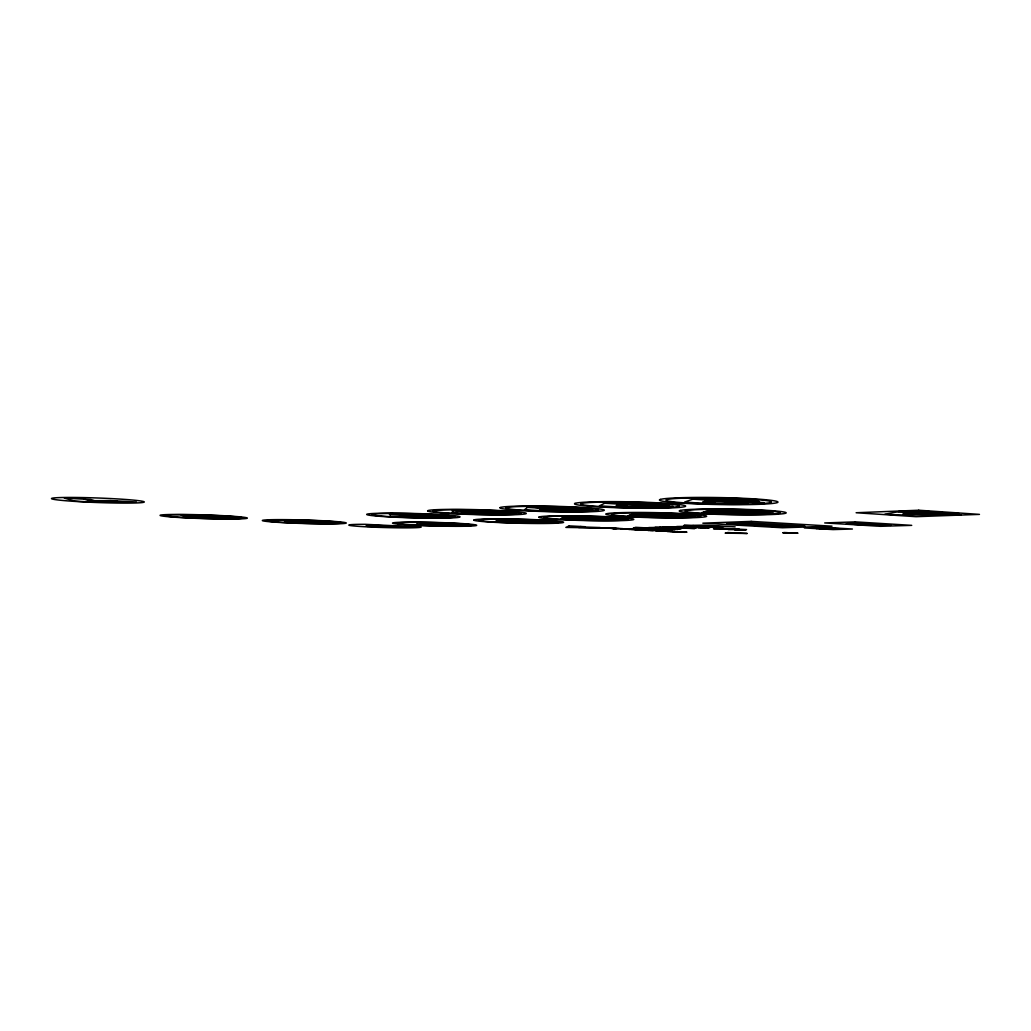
<?xml version="1.0" encoding="UTF-8"?>
<svg xmlns="http://www.w3.org/2000/svg" width="1031" height="1031" viewBox="0 0 1031 1031"><rect width="100%" height="100%" fill="white"/><g stroke="black" fill="none" stroke-linecap="round" stroke-linejoin="round"><path stroke-width="1.5" d="M430.339 523.387L430.069 524.457L451.978 524.508M456.488 513.103L457.635 510.951M467.03 511.479L466.18 512.832L490.253 512.807M509.907 520.603L530.707 521.725M542.035 508.244L539.909 509.726L565.903 509.675L584.693 510.796L543.35 510.861L524.495 509.752L527.511 507.381L546.842 508.541L545.077 509.714M619.747 504.159L619.012 504.494L663.758 506.93L618.871 507.046L599.411 505.847L604.733 503.218L624.709 504.481L623.961 504.803M621.757 505.783L622.479 505.461M580.891 526.493L578.623 527.46L600.094 527.524M708.245 500.19L707.137 500.55L733.479 501.878M915.528 512.111L914.897 512.317L923.003 512.227L916.933 512.059M649.569 528.529L648.293 528.903L661.567 529.315L654.131 528.916L659.982 528.942L657.494 528.8M722.048 526.97L683.953 525.501L704.341 525.127L735.155 526.88M675.034 528.632L669.57 528.491L681.465 528.529L648.563 527.653L658.809 527.292L666.413 527.704L663.655 528.465L680.009 528.903M691.711 525.939L693.296 525.526M693.309 527.086L691.749 527.485L710.101 527.537L687.2 526.261L676.504 526.635L702.511 527.112M694.469 528.478L696.028 528.091L662.791 527.202L673.269 526.828L680.898 527.253L677.96 528.04L694.469 528.478L683.965 528.052L689.984 528.078L686.968 528.065M704.521 526.648L718.104 526.416M285.806 520.307L291.825 520.333L283.834 520.307L301.683 521.957L329.843 522.807L286.605 522.137L283.976 520.513M710.423 525.978L712.988 526.132M721.468 527.112L723.208 526.712L683.953 525.501M728.273 529.534L739.175 529.187M750.272 525.101L781.833 524.74M537.435 507.355L542.28 507.471M744.717 529.973L746.534 529.599L724.303 528.349L713.465 528.71L744.717 529.973L734.343 529.547L741.676 529.96M740.206 533.091L733.84 533.182L737.874 532.963M456.05 510.139L452.3 510.384L462.236 510.384L454.787 510.358L457.261 510.319M657.765 530.875L660.703 530.823M819.684 528.658L831.875 529.096L815.985 528.439L820.624 527.64L835.471 528.503M911.352 512.652L902.821 514.121L932.913 514.108M826.888 528.272L839.157 528.723L831.231 528.787M609.373 502.561L610.133 502.445M698.438 498.424L699.379 498.308L692.884 498.759L705.565 498.72L696.118 498.72L699.418 498.656M567.978 516.441L563.97 516.647L573.803 516.66L566.457 516.634L568.957 516.595M637.88 513.206L638.601 513.116M714.792 509.726L715.643 509.636L709.728 509.984L721.172 509.984L712.653 509.958L715.643 509.907M205.285 515.564L211.651 515.771L204.215 515.68L208.185 515.796L205.272 515.59M904.857 511.17L905.978 511.08L898.852 511.428L911.249 511.44L902.073 511.415L905.411 511.363M192.166 515.719L202.914 515.603M193.983 515.809L205.079 515.461L198.364 515.358L202.733 515.59M400.737 514.469L401.639 514.417L396.497 514.198L403.752 514.301L398.597 514.237L399.964 514.366M293.977 520.835L299.402 520.719C296.851 520.681 314.236 521.518 305.086 521.003M411.073 514.198L410.235 514.25L422.53 514.649L414.204 514.559L417.503 514.753M475.716 510.603L474.763 510.654L480.794 510.719L470.432 510.551L477.521 510.886L472.842 510.654L474.337 510.513M295.678 520.926L321.943 521.854L311.104 521.583M412.593 514.289L413.47 514.237M477.289 510.693L478.281 510.629M412.941 514.469L406.15 514.16L418.483 514.675L417.723 514.675M304.841 520.745L298.59 520.436L309.287 520.707M552.165 507.265L551.082 507.329L564.704 507.78M553.776 507.368L554.897 507.304M414.166 515.216L418.908 515.371M307.496 521.248L303.191 521.132L305.318 521.196M633.098 503.424L628.871 503.399M306.838 521.377L311.13 521.506M783.032 532.769L786.202 532.808M419.063 515.371L410.325 514.907L412.696 514.997M483.384 511.892L478.229 511.711L483.913 511.621L481.361 511.75L483.23 511.879M505.499 512.123L499.339 511.93M205.981 516.17L200.027 515.938L206.29 516.119M582.94 508.914L576.458 508.708M654.453 505.525L655.484 505.474L653.087 505.409L658.719 505.525L648.551 505.435L654.891 505.267M488.462 512.085L485.962 512.033L495.834 512.291L482.985 511.982L488.668 511.892M423.896 515.564L421.537 515.513L430.868 515.758L418.754 515.474L423.947 515.384M568.261 509.108L565.607 509.056L572.347 509.108L558.75 508.786L568.661 508.889M723.002 500.267L715.553 499.983L725.631 500.112M759.332 502.664L756.161 502.6L764.113 502.664L752.553 502.548L760.131 502.393M518.245 519.895L517.356 519.933L527.021 520.243M519.65 519.972L520.591 519.933M589.371 516.918L585.879 516.931L591.768 516.995L587.606 516.737M657.894 513.67L656.773 513.722L660.111 513.915M736.005 510.216L734.742 510.268L741.495 510.345L738.364 510.216M588.314 517.15L581.716 516.827L587.786 516.84M737.526 510.306L738.84 510.255M521.402 520.642L515.01 520.487L522.498 520.603L516.647 520.526L518.889 520.616M478.964 511.569L472.546 511.337L480.742 511.453L475.265 511.312L479.57 511.505M554.794 508.335L548.067 508.09L556.817 508.206M414.746 515.088L408.547 514.843L416.318 514.985L412.735 514.778M320.963 521.48L311.852 521.132L322.767 521.39L321.066 521.299M765.608 512.355L766.896 512.304L763.816 512.136L767.657 512.085L761.716 512.072L765.814 512.046M731.984 499.777L724.703 499.481L735.812 499.571M531.751 520.642L526.712 520.539L532.022 520.475M746.032 511.827L743.312 511.763L760.169 512.446L751.509 512.291M671.8 515.345L669.248 515.294L675.833 515.345L662.778 515.036M601.034 518.425L598.611 518.374L604.772 518.438L592.425 518.142M785.467 532.834L797.994 533.182L783.56 532.627L787.4 532.64M745.361 501.852L738.209 501.569L749.163 501.659M736.714 511.26L730.025 511.015L739.111 511.144M588.933 517.755L582.824 517.51L589.796 517.704M676.684 514.881L668.784 514.521M750.568 512.188L740.039 511.711L746.882 511.608M763.597 513.013L758.79 512.832M533.671 521.428L520.088 520.81L523.696 521.003M691.079 516.492L688.373 516.428L695.074 516.505L685.319 516.389L691.595 516.299M619.786 519.495L617.234 519.431L623.51 519.508L614.36 519.392L620.108 519.315M629.632 503.94L635.779 504.107L626.371 503.94L634.013 504.211L628.42 504.017L631.14 504.133M744.872 510.886L738.338 510.641M685.602 516.235L678.785 515.99L688.553 516.119L686.801 516.003M614.515 519.25L607.994 519.018M551.856 522.421L545.644 522.202M940.775 512.639L937.926 512.587L948.855 512.871L947.102 512.755M625.044 529.148L630.173 529.096L627.75 529.187L628.562 529.251M629.348 529.277L628.098 529.315M551.031 508.051L555.709 508.27M552.564 508.231L549.935 508.154L555.271 508.309M656.657 504.649L658.216 504.636M658.113 504.842L655.355 504.752L660.987 504.919L653.37 504.649L662.791 504.816L659.002 504.662M577.953 508.902L575.337 508.811L580.659 508.966L573.468 508.747L582.244 508.876M500.873 512.098L498.385 512.02L503.437 512.175L496.53 511.93L504.816 512.085M678.926 515.848L672.779 515.629L681.994 515.719M944.95 513.026L934.447 512.536L942.179 512.42M950.182 514.379L947.218 514.314L954.848 514.392L943.79 514.263L951.42 514.16M411.137 514.843L412.336 514.843M433.871 515.436L435.069 515.436M435.391 515.59C426.924 515.32 449.426 516.08 438.781 515.655M925.464 512.742L918.711 512.497L928.3 512.626M938.558 513.696L930.516 513.296M662.585 530.823L659.44 530.901L662.147 531.042M432.775 515.951L434.476 516.054L430.43 515.912L437.144 516.106L432.053 515.848M303.797 521.067L304.828 521.055M935.065 512.368L928.493 512.111L939.138 512.214M957.348 514.959L952.605 514.83M489.893 511.505L498.231 511.685L485.279 511.363L490.563 511.647M655.948 514.366L661.477 514.521L652.971 514.366L664.531 514.675L662.753 514.572M657.25 514.533C650.29 514.405 662.907 514.508 658.268 514.649L660.046 514.869M944.409 514.108L934.911 513.477M637.326 529.689L631.397 529.393M585.582 517.523C589.732 517.858 578.185 517.317 589.384 517.742M680.318 514.997L690.615 515.474L686.942 515.487M681.594 515.165L679.107 515.088L684.184 515.229L677.328 514.997L685.847 515.152M517.523 520.475L521.235 520.616M539.393 521.042L540.605 521.029M540.721 521.183L538.478 521.106L548.917 521.441L544.007 521.248L547.139 521.39L544.226 521.402L545.347 521.493M625.894 529.045L620.572 528.877L626.68 529.019M648.061 530.269L644.22 530.14M653.564 530.565L649.749 530.437M642.416 529.973L637.274 529.792L644.903 529.895L643.421 529.805M675.614 531.738L669.183 531.468M309.648 521.003L313.347 520.913L306.039 520.823L309.854 520.926M667.431 531.313L662.366 531.133L664.918 531.21M791.28 533.22L782.993 532.795M323.579 522.214L320.551 522.06L327.794 522.15L323.515 522.034L324.314 522.163M791.305 533.091L792.878 533.156L790.03 533.117M517.021 519.817L515.552 519.908L517.175 520.139M623.008 528.864L624.167 528.864M624.142 528.98L622.105 528.903L629.219 529.277M678.566 531.828L686.955 532.176L676.13 531.841L683.063 531.957M679.609 531.944L677.586 531.88L683.94 532.099M183.402 515.268L189.304 515.165L181.276 515.152L201.393 516.943L230.738 517.833L186.559 517.162L181.624 515.371M735.296 510.126L732.513 510.281L737.152 510.538L730.051 510.216L735.915 510.126M117.07 500.937L90.522 501.066L84.31 499.172M614.038 506.749L658.938 506.633M538.659 510.577L580.028 510.513M461.089 513.361L499.442 513.322M426.022 516.222L403.714 516.222L403.611 514.997M217.502 517.162L198.094 517.162L195.181 516.054M317.471 522.189L298.114 522.15L296.632 521.145M854.068 524.289L874.997 524.328M397.605 526.467L378.39 526.403L377.977 525.475M824.529 528.671L839.157 528.723M658.371 528.555L633.279 528.091L635.689 527.318L673.282 529.367L657.056 528.929M721.932 498.849L718.207 499.017L723.375 499.352L715.45 498.991L722.628 498.875M473.525 510.371L478.139 510.513M230.429 516.905L233.212 516.905L228.908 516.853L231.795 516.995L230.789 516.969M223.933 516.969L225.389 517.059L220.454 517.021L223.701 517.188M516.338 519.701L520.513 519.83M638.524 503.682L639.504 503.669L636.681 503.386L644.723 503.631L634.426 503.54L637.918 503.656M573.404 509.559C568.635 509.005 576.071 509.275 579.022 509.507M482.508 511.118C477.379 510.59 484.854 510.861 487.74 511.08L478.809 510.989L482.224 511.196M664.067 514.185C659.337 513.747 667.005 513.876 669.712 514.147L660.381 514.057L663.526 514.16M592.993 517.356L598.199 517.33L589.474 517.24L592.606 517.433M432.376 516.131L433.11 516.131L428.909 516.015L432.157 516.196M524.276 520.333L526.454 520.268L521.789 520.178M223.727 517.124L221.536 516.931L223.547 516.892M640.303 529.895L642.468 529.844M665.356 531.236C662.443 530.991 665.73 530.939 668.114 531.171M203.326 515.951L202.295 515.951L206.484 516.119M224.371 516.492L221.034 516.454L227.825 517.111M632.905 503.412L625.495 503.076L637.3 503.192L633.55 502.909M735.167 509.984L737.152 510.152M552.526 507.188L549.008 507.342L553.84 507.587L546.507 507.213L553.131 507.213M658.332 513.593L654.711 513.696L659.209 513.954M587.232 516.815L583.946 516.905L588.134 517.137M412.761 514.469L408.392 514.224L412.413 514.185M304.673 520.745L300.614 520.539L304.042 520.513M328.605 521.776L331.66 521.905L330.281 521.828M660.343 530.746L655.871 530.81L664.557 530.965L662.134 530.888M661.271 531.055L657.765 530.888M950.737 513.038L945.208 513.193L952.605 513.412C942.231 512.665 960.866 513.58 951.252 513.167M613.471 518.335L616.358 518.67L608.677 518.116L618.561 518.58L605.893 518.103L609.321 518.374M725.089 510.397L720.102 510.306L723.285 510.487M647.932 513.825L643.241 513.734L646.321 513.902M577.76 517.021L573.339 516.931L576.316 517.085M518.361 520.101L519.779 520.139L513.425 519.843L529.083 520.307L527.408 520.217M616.267 528.465L612.375 528.375L614.953 528.503M506.698 512.497L507.819 512.536L502.728 512.317L507.948 512.343L506.44 512.239M441.062 515.951L444 515.887L437.234 515.758L442.131 515.99L439.206 515.835L440.456 515.925M545.927 521.518L546.946 521.544L536.816 521.029L544.368 521.17L541.095 520.977M229.887 516.75L231.369 516.84L224.578 516.428M224.268 517.214L234.488 517.446L226.588 517.33M330.925 522.021L331.879 522.047L323.45 521.647L333.4 521.982L329.173 521.918L330.371 522.008M683.63 532.035L682.612 532.009M765.492 511.956L764.177 511.917M736.173 509.997L739.047 510.126M660.639 513.593L652.365 513.618L663.075 513.786L660.085 513.67M613.986 528.542L610.584 528.323L617.234 528.426M229.294 516.776L227.052 516.776L230.158 517.008M294.351 520.732L290.355 520.5L296.76 520.591M329.649 521.854L321.827 521.544L328.721 521.712M722.203 498.695L723.324 498.888M632.673 502.999L628.059 503.115L629.361 503.296M721.945 510.551L717.847 510.229L726.43 510.345M539.6 507.613L535.141 507.291L543.414 507.407M645.135 513.954L641.166 513.696L649.13 513.773M609.978 518.116L613.922 518.258M575.246 517.137L571.29 516.866L578.829 516.969M507.652 520.114L503.772 519.869L510.848 519.972M706.531 499.416L701.931 499.043L711.454 499.159M229.887 516.686L223.74 516.686M324.146 521.957C318.631 521.763 326.35 522.408 324.507 521.97M203.519 515.887L207.128 516.08M616.242 503.412L618.896 503.399L613.149 503.064L621.951 503.231L615.455 503.205L616.254 503.296M624.696 528.813L627.621 528.98M765.737 512.175C778.457 512.355 750.594 511.17 762.992 511.904L755.762 511.685L764.86 511.814M552.887 507.084L575.491 508.438L561.792 508.103M658.809 513.502L659.737 513.541M686.917 515.371L683.179 515.358L688.644 515.397L685.293 515.242M587.451 517.446L590.827 517.665M435.494 515.358L439.038 515.577M524.753 520.964L536.017 521.325L534.342 521.235M929.408 511.544L920.387 511.672L932.527 511.814L925.348 511.737L928.622 511.956M955.015 513.696L959.371 513.67L950.891 513.567L956.033 513.812L953.018 513.644L955.363 513.554M583.585 509.108L585.376 509.146L583.842 509.043M523.967 520.397L520.926 520.217M723.285 498.733L725.205 499.004L720.656 499.043L728.157 499.107L724.355 498.785M755.362 501.156L750.89 501.221L757.411 501.195L753.532 500.989M755.298 501.311C769.397 501.491 738.376 500.112 752.218 500.989L744.163 500.731L754.28 500.86M583.752 509.237L581.948 509.185L585.067 509.366L579.77 509.134L587.451 509.211L581.78 508.966M684.21 532.06C687.793 532.215 680.37 532.06 683.489 532.202M573.004 509.636L569.576 509.417L586.124 509.945L576.097 509.817M615.339 518.4C619.631 518.593 610.777 518.425 614.682 518.606M637.88 504.61L635.921 504.468L639.181 504.288L632.325 504.43L651.824 505.087L637.364 504.739M506.053 512.471L504.726 512.381L509.92 512.433L504.481 512.175M296.039 520.642L292.211 520.526L295.072 520.694M334.018 522.459L326.273 522.356L336.892 522.601L332.472 522.665M588.495 516.763L589.371 516.815M591.562 518.09L601.473 518.245M304.583 520.526L302.238 520.565L310.95 520.861L309.029 520.797L309.712 520.861M632.48 529.225L633.975 529.303L628.846 529.354L630.341 529.431M635.341 529.38L636.836 529.457L630.74 529.418M638.202 529.534L643.035 529.818M645.999 529.947L647.481 530.024L642.339 530.076L643.821 530.153M648.95 530.102L650.445 530.192L644.89 530.114M651.528 530.243L653.01 530.321L647.868 530.372L649.337 530.45M654.479 530.398L655.948 530.488L650.406 530.411M668.5 531.158L669.944 531.236L665.717 531.133L667.534 531.184M671.026 531.287L672.47 531.365L667.328 531.403L668.784 531.481M673.797 531.442L675.253 531.519L669.854 531.455M676.581 531.584L678.024 531.661L672.637 531.596M553.866 507.123L554.846 507.175M705.397 527.924L697.845 527.498L703.967 527.524L701.441 527.382M543.079 521.712L544.729 521.802L539.458 521.866L541.12 521.957M548.054 521.982L541.507 521.944M552.577 522.227L554.227 522.317L542.242 522.021M508.605 520.075L505.731 519.933L509.894 520.011M597.168 517.691L595.428 517.588L601.228 517.51L599.488 517.407M610.777 518.773L602.143 518.683L617.157 519.147L615.443 519.044M592.941 518.052L588.044 517.884L593.779 517.807L591.085 517.923L592.052 518M563.583 517.291L604.205 519.598M562.9 517.665L597.052 519.585M561.998 518.142L587.541 519.585M718.929 526.97L710.733 526.673L718.349 527.099M700.9 527.511L708.452 527.936M629.335 515.332L651.218 516.621M927.475 513.167L923.724 512.91L931.367 512.794L927.41 512.948L929.215 513.09M671.039 514.237L672.818 514.34L666.503 514.43L668.281 514.546M677.87 514.637L679.661 514.753L669.596 514.482M672.444 515.152L660.691 514.843M540.734 507.548L537.422 507.368M663.41 514.933L661.528 514.804M632.106 514.276L671.658 516.621M630.714 514.804L661.412 516.621M705.668 511.492L737.165 513.451M703.722 512.072L726.172 513.451M748.338 510.732L739.562 510.577M761.497 512.523L763.301 512.639L756.445 512.742L758.236 512.858M766.896 512.871L759.705 512.794M737.268 511.234L733.26 510.989L737.809 511.208M707.64 510.899L723.582 511.904M732.603 512.459L748.235 513.438M736.186 500.782L738.222 500.924L726.752 500.808L742.101 501.182L734.278 501.13M709.985 499.236L704.482 499.159L707.988 499.339M723.62 500.228L719.135 499.932L724.213 500.19M917.358 511.853L919.111 511.969L909.213 512.175L910.966 512.291M934.047 512.987L935.774 513.103L928.132 513.206L929.872 513.322M937.359 513.206L939.099 513.322L931.586 513.258M948.443 513.954L939.383 513.799M956.111 514.482L957.812 514.598L950.182 514.701L951.884 514.804M959.513 514.714L961.214 514.83L953.598 514.753M926.122 512.716L922.294 512.459L926.779 512.691M639.929 529.831L634.258 529.547M598.341 517.639L607.865 517.884L597.606 517.665M397.219 523.194L397.219 523.271A37.4 1.598 1.5 0 0 452.003 526.081L453.576 526.081A37.4 1.598 1.5 0 0 453.537 523.336A37.4 1.598 1.5 0 0 397.219 523.194M417.181 522.704L417.052 524.431L464.801 525.179L434.489 524.251L434.695 523.619L417.181 522.704M474.324 511.376L476.825 511.479L474.324 511.376M623.368 503.502L629.606 503.682L616.448 503.644L625.16 503.399L623.368 503.502M713.723 499.648L705.114 499.623L719.342 499.648L713.723 499.648M649.285 514.044L655.974 514.16L644.04 514.095L649.285 514.044M420.828 527.06L420.816 527.112A35.93 1.456 1.6 0 1 367.268 526.867A35.93 1.456 1.6 0 1 365.219 524.315L420.828 527.06M427.685 510.822L427.646 510.938A49.359 2.474 1.5 0 0 498.785 514.933L500.886 514.933A49.359 2.474 1.5 0 0 502.935 510.719A49.359 2.474 1.5 0 0 427.685 510.822M728.414 510.745L720.643 510.706L733.492 510.757L728.414 510.745M433.175 510.976L433.136 511.08A43.869 2.191 1.5 0 0 496.414 514.649L498.282 514.637A43.869 2.191 1.5 0 0 500.087 510.899A43.869 2.191 1.5 0 0 433.175 510.976M452.905 510.68L451.887 512.845L504.004 513.58L471.154 512.562L471.708 511.75L452.905 510.68M459.981 510.564L467.713 510.719L459.981 510.564M907.151 511.685L916.211 511.801L907.151 511.685M474.002 519.972L473.899 520.062A44.887 2.049 1.4 0 0 537.667 523.503L539.6 523.503A44.887 2.049 1.4 0 0 543.273 520.062A44.887 2.049 1.4 0 0 474.002 519.972M478.977 520.114L478.887 520.191A39.887 1.817 1.4 0 0 535.605 523.245L537.331 523.258A39.887 1.817 1.4 0 0 540.579 520.204A39.887 1.817 1.4 0 0 478.977 520.114M497.277 519.92L495.357 521.673L543.028 522.395L497.277 519.92M500.177 507.561L500.022 507.69A52.181 2.758 1.3 0 0 573.159 511.995L575.414 511.995A52.181 2.758 1.3 0 0 581.445 507.381A52.181 2.758 1.3 0 0 500.177 507.561M505.963 507.729L505.821 507.845A46.369 2.449 1.3 0 0 570.878 511.672L572.888 511.672A46.369 2.449 1.3 0 0 578.211 507.574A46.369 2.449 1.3 0 0 505.963 507.729M659.904 505.074L668.14 505.19L659.904 505.074M509.069 521.261L508.528 521.699L517.356 521.712L509.069 521.261M607.659 518.168L609.978 518.271L607.659 518.168M539.123 517.008L538.942 517.111A47.465 2.281 1.3 0 0 604.63 520.81L606.705 520.81A47.465 2.281 1.3 0 0 613.741 517.047A47.465 2.281 1.3 0 0 539.123 517.008M544.381 517.162L544.2 517.253A42.194 2.023 1.3 0 0 602.632 520.539L604.475 520.539A42.194 2.023 1.3 0 0 610.7 517.201A42.194 2.023 1.3 0 0 544.381 517.162M564.266 516.931L560.658 518.851L611.396 519.598L564.266 516.931M574.937 503.437L574.654 503.592A55.61 3.119 1.2 0 0 650.161 508.283L652.61 508.27A55.61 3.119 1.2 0 0 663.268 503.141A55.61 3.119 1.2 0 0 574.937 503.437M431.319 515.397L437.814 515.655L431.319 515.397M581.059 503.618L580.814 503.759A49.424 2.771 1.2 0 0 647.971 507.935L650.149 507.922A49.424 2.771 1.2 0 0 659.582 503.373A49.424 2.771 1.2 0 0 581.059 503.618M482.637 510.938L484.854 511.028L482.637 510.938M569.228 525.874L565.864 527.421L611.486 528.13L583.366 527.279L584.745 526.699L569.228 525.874M617.569 505.151L616.138 505.796L627.389 505.77L617.569 505.151M497.316 512.536L499.494 512.613L497.316 512.536M183.518 515.023L185.116 515.113L183.518 515.023M606.357 513.85L606.06 513.966A50.274 2.539 1.2 0 0 673.63 517.949L675.859 517.949A50.274 2.539 1.2 0 0 686.736 513.812A50.274 2.539 1.2 0 0 606.357 513.85M717.744 500.022L720.566 500.151L717.744 500.022M611.886 514.005L611.615 514.108A44.681 2.255 1.2 0 0 671.709 517.652L673.694 517.652A44.681 2.255 1.2 0 0 683.334 513.992A44.681 2.255 1.2 0 0 611.886 514.005M188.054 515.294L194.614 515.448L188.054 515.294M633.524 513.734L627.982 515.848L681.981 516.621L633.524 513.734M660.33 499.442L659.892 499.597A59.283 3.493 1 0 0 737.281 504.687L739.949 504.687A59.283 3.493 1 0 0 756.393 499.017A59.283 3.493 1 0 0 660.33 499.442M666.799 499.635L666.413 499.777A52.684 3.106 1 0 0 735.245 504.314L737.616 504.301A52.684 3.106 1 0 0 752.192 499.262A52.684 3.106 1 0 0 666.799 499.635M692.845 499.159L684.623 502.071L699.624 503.051L748.39 502.87L692.845 499.159M746.354 500.77L749.163 500.898L746.354 500.77M731.997 511.054L734.523 511.17L731.997 511.054M573.726 509.366L575.994 509.456L573.726 509.366M537.28 521.518L539.252 521.596L537.28 521.518M704.946 501.285L702.794 501.994L715.011 501.942L704.946 501.285M680.228 510.461L679.803 510.59A53.419 2.822 1 0 0 749.137 514.881L751.547 514.881A53.419 2.822 1 0 0 767.051 510.345A53.419 2.822 1 0 0 680.228 510.461M686.053 510.629L685.667 510.745A47.478 2.513 1 0 0 747.333 514.572L749.485 514.572A47.478 2.513 1 0 0 763.224 510.538A47.478 2.513 1 0 0 686.053 510.629M757.733 511.724L760.247 511.84L757.733 511.724M709.65 510.306L701.789 512.639L759.37 513.438L721.52 512.471L725.682 511.312L709.65 510.306M654.93 527.537L660.446 527.679L654.93 527.537M639.014 503.463L641.45 503.566L639.014 503.463M662.611 527.498L659.634 527.485L662.611 527.498M593.315 517.201L595.403 517.278L593.315 517.201M669.287 527.086L674.841 527.241L669.287 527.086M677.083 527.047L674.055 527.034L677.083 527.047M683.115 526.519L688.734 526.673L683.115 526.519M605.957 518.645L608.019 518.722L605.957 518.645M495.344 512.433L502.342 512.665L495.344 512.433M698.464 525.81L704.16 525.965L698.464 525.81M730.476 522.859L726.752 523.748L773.34 526.441L783.057 526.467L760.015 525.127L795.043 526.081L772.631 525.591L787.942 526.48L804.927 526.106L750.349 522.897L730.476 522.859M664.557 514.005L666.748 514.095L664.557 514.005M729.755 499.404L732.294 499.507L729.755 499.404M738.441 523.323L736.534 523.774L756.251 523.812L738.441 523.323M720.115 528.594L725.644 528.748L720.115 528.594M391.007 513.593L389.241 513.979L398.456 513.992L391.007 513.593M676.916 515.577L679.068 515.668L676.916 515.577M743.209 501.491L745.709 501.594L743.209 501.491M727.912 532.563L725.18 533.143L747.204 533.465L727.912 532.563M535.514 521.428L537.834 521.66L533.774 521.544L541.855 521.647L535.514 521.428M742.9 510.59L745.181 510.68L742.9 510.59M392.205 513.838L391.548 513.966L393.803 513.928L392.205 513.838M920.786 512.536L923.299 512.652L920.786 512.536M754.808 512.304L757.063 512.394L754.808 512.304M947.283 513.219L949.77 513.335L947.283 513.219M898.207 511.763L884.985 514.134L897.846 514.972L945.659 514.959L910.502 513.825L915.696 512.948L898.207 511.763M529.857 506.569L527.073 507.046L537.808 507.046L529.857 506.569M851.619 522.897L846.309 523.812L870.138 525.269L877.072 525.282L867.393 524.689L891.016 525.307L851.619 522.897M201.831 515.977L204.009 516.093L201.831 515.977M499.056 519.302L496.826 519.663L505.963 519.688L499.056 519.302M607.955 502.303L604.501 502.857L616.164 502.832L607.955 502.303M530.785 506.878L529.779 507.033L532.486 506.981L530.785 506.878M608.69 502.651L607.465 502.819L610.455 502.767L608.69 502.651M499.932 519.534L499.133 519.65L501.414 519.624L499.932 519.534M933.545 512.059L935.826 512.149L933.545 512.059M636.655 513L633.382 513.438L643.988 513.438L636.655 513M942.94 513.812L945.182 513.902L942.94 513.812M207.244 515.642L209.19 515.719L207.244 515.642M637.235 513.283L636.088 513.412L638.808 513.374L637.235 513.283M417.826 514.508L419.823 514.598L417.826 514.508M208.301 516.119L205.788 516.286L218.121 516.621L208.301 516.119M213.005 515.835L210.466 516.003L221.742 516.273L213.005 515.835M219.771 516.699L216.33 516.737L221.562 516.789L219.771 516.699M235.803 517.51L233.238 517.665L241.125 517.781L235.803 517.51M404.783 514.34L400.144 514.598L410.66 514.662L404.783 514.34M468.809 510.757L463.589 511.041L474.891 511.105L468.809 510.757M544.561 507.445L538.659 507.768L550.825 507.819L544.561 507.445M423.883 514.727L420.455 514.907L432.659 515.204L423.264 514.959L425.7 514.83L423.883 514.727M558.158 508.257L553.866 508.489L560.091 508.373L558.158 508.257M646.205 503.721L641.269 503.991L655.858 504.339L644.71 504.043L648.203 503.85L646.205 503.721M494.442 512.523L493.514 512.575L498.012 512.819L494.442 512.523M727.113 500.177L721.584 500.473L729.162 500.306L727.113 500.177M737.333 499.674L731.714 499.971L747.204 500.344L735.387 500.022L739.382 499.816L737.333 499.674M438.471 516.17L435.056 516.351L443.833 516.467L437.827 516.402L440.263 516.273L438.471 516.17M503.708 512.742L499.867 512.948L509.262 513.064L502.832 513L505.564 512.845L503.708 512.742M445.147 516.544L441.719 516.711L450.483 516.827L444.49 516.763L446.926 516.634L445.147 516.544M510.629 513.142L506.762 513.335L516.144 513.451L509.726 513.386L512.459 513.245L510.629 513.142M660.162 505.615L655.252 505.873L666.039 505.989L658.641 505.925L662.121 505.744L660.162 505.615M338.555 522.691L334.933 522.704L340.204 522.769L338.555 522.691M587.528 510.023L583.185 510.242L593.199 510.358L586.33 510.293L589.423 510.139L587.528 510.023M750.645 501.762L745.078 502.045L756.664 502.161L748.686 502.097L752.643 501.891L750.645 501.762M667.482 506.079L662.559 506.337L673.333 506.453L665.936 506.389L669.428 506.208L667.482 506.079M511.84 519.998L506.904 520.23L517.278 520.307L511.84 519.998M579.86 517.008L574.344 517.266L585.466 517.33L579.86 517.008M533.568 520.552L529.444 520.591L538.478 520.823L532.679 520.771L535.257 520.655L533.568 520.552M740.438 511.196L735.412 511.428L742.256 511.312L740.438 511.196M749.692 510.822L744.601 511.054L758.532 511.376L747.913 511.092L751.522 510.938L749.692 510.822M768.211 512.948L763.146 513.167L773.572 513.296L766.407 513.219L770.002 513.064L768.211 512.948M918.737 510.229L856.13 512.742L916.056 516.686L979.45 514.392L918.737 510.229M751.174 521.39L702.846 523.181L782.516 527.756L832.017 526.184L751.174 521.39M618.136 528.452L613.136 528.632L622.982 528.71L618.136 528.452M855.382 521.879L824.71 522.936L880.642 526.313L911.713 525.359L855.382 521.879M823.511 527.318L804.386 527.924L833.112 529.586L852.392 529.019L823.511 527.318M684.919 532.254L683.978 532.28L684.919 532.254M110.575 500.589L94.594 500.666L90.921 499.532L64.322 498.102L74.825 501.143L94.143 502.174L136.388 501.981L110.575 500.589M421.563 515.977L408.147 515.977L408.121 515.242L389.989 514.263L390.465 516.222L439.296 516.943L421.563 515.977M434.734 517.897L433.007 517.897A41.433 1.946 1.5 0 1 371.92 514.611L371.92 514.611A41.433 1.946 1.5 0 1 433.832 514.508A41.433 1.946 1.5 0 1 434.734 517.897M437.337 518.168L435.404 518.168A46.614 2.191 1.5 0 1 366.74 514.469L366.701 514.366A46.614 2.191 1.5 0 1 436.358 514.353A46.614 2.191 1.5 0 1 437.337 518.168M227.606 518.799L226.111 518.799A38.843 1.65 1.8 0 1 165.372 515.771L165.115 515.68A38.843 1.65 1.8 0 1 218.92 515.706A38.843 1.65 1.8 0 1 227.606 518.799M230.506 519.044L228.83 519.044A43.714 1.856 1.8 0 1 160.552 515.642L160.269 515.552A43.714 1.856 1.8 0 1 220.75 515.564A43.714 1.856 1.8 0 1 230.506 519.044M325.512 523.671L324.005 523.671A37.245 1.546 1.7 0 1 267.235 520.848L267.106 520.771A37.245 1.546 1.7 0 1 320.744 520.861A37.245 1.546 1.7 0 1 325.512 523.671M328.09 523.903L326.415 523.903A41.897 1.74 1.7 0 1 262.596 520.732L262.441 520.642A41.897 1.74 1.7 0 1 322.755 520.745A41.897 1.74 1.7 0 1 328.09 523.903M455.908 526.313L454.13 526.3A42.078 1.791 1.5 0 1 392.527 523.155L392.527 523.065A42.078 1.791 1.5 0 1 455.87 523.22A42.078 1.791 1.5 0 1 455.908 526.313M393.7 526.274L366.057 524.882L366.959 526.364L409.255 527.047L393.7 526.274M73.497 501.311A46.408 2.268 2.1 0 0 144.276 501.981A46.408 2.268 2.1 0 0 75.985 497.47A46.408 2.268 2.1 0 0 73.497 501.311"/></g></svg>
